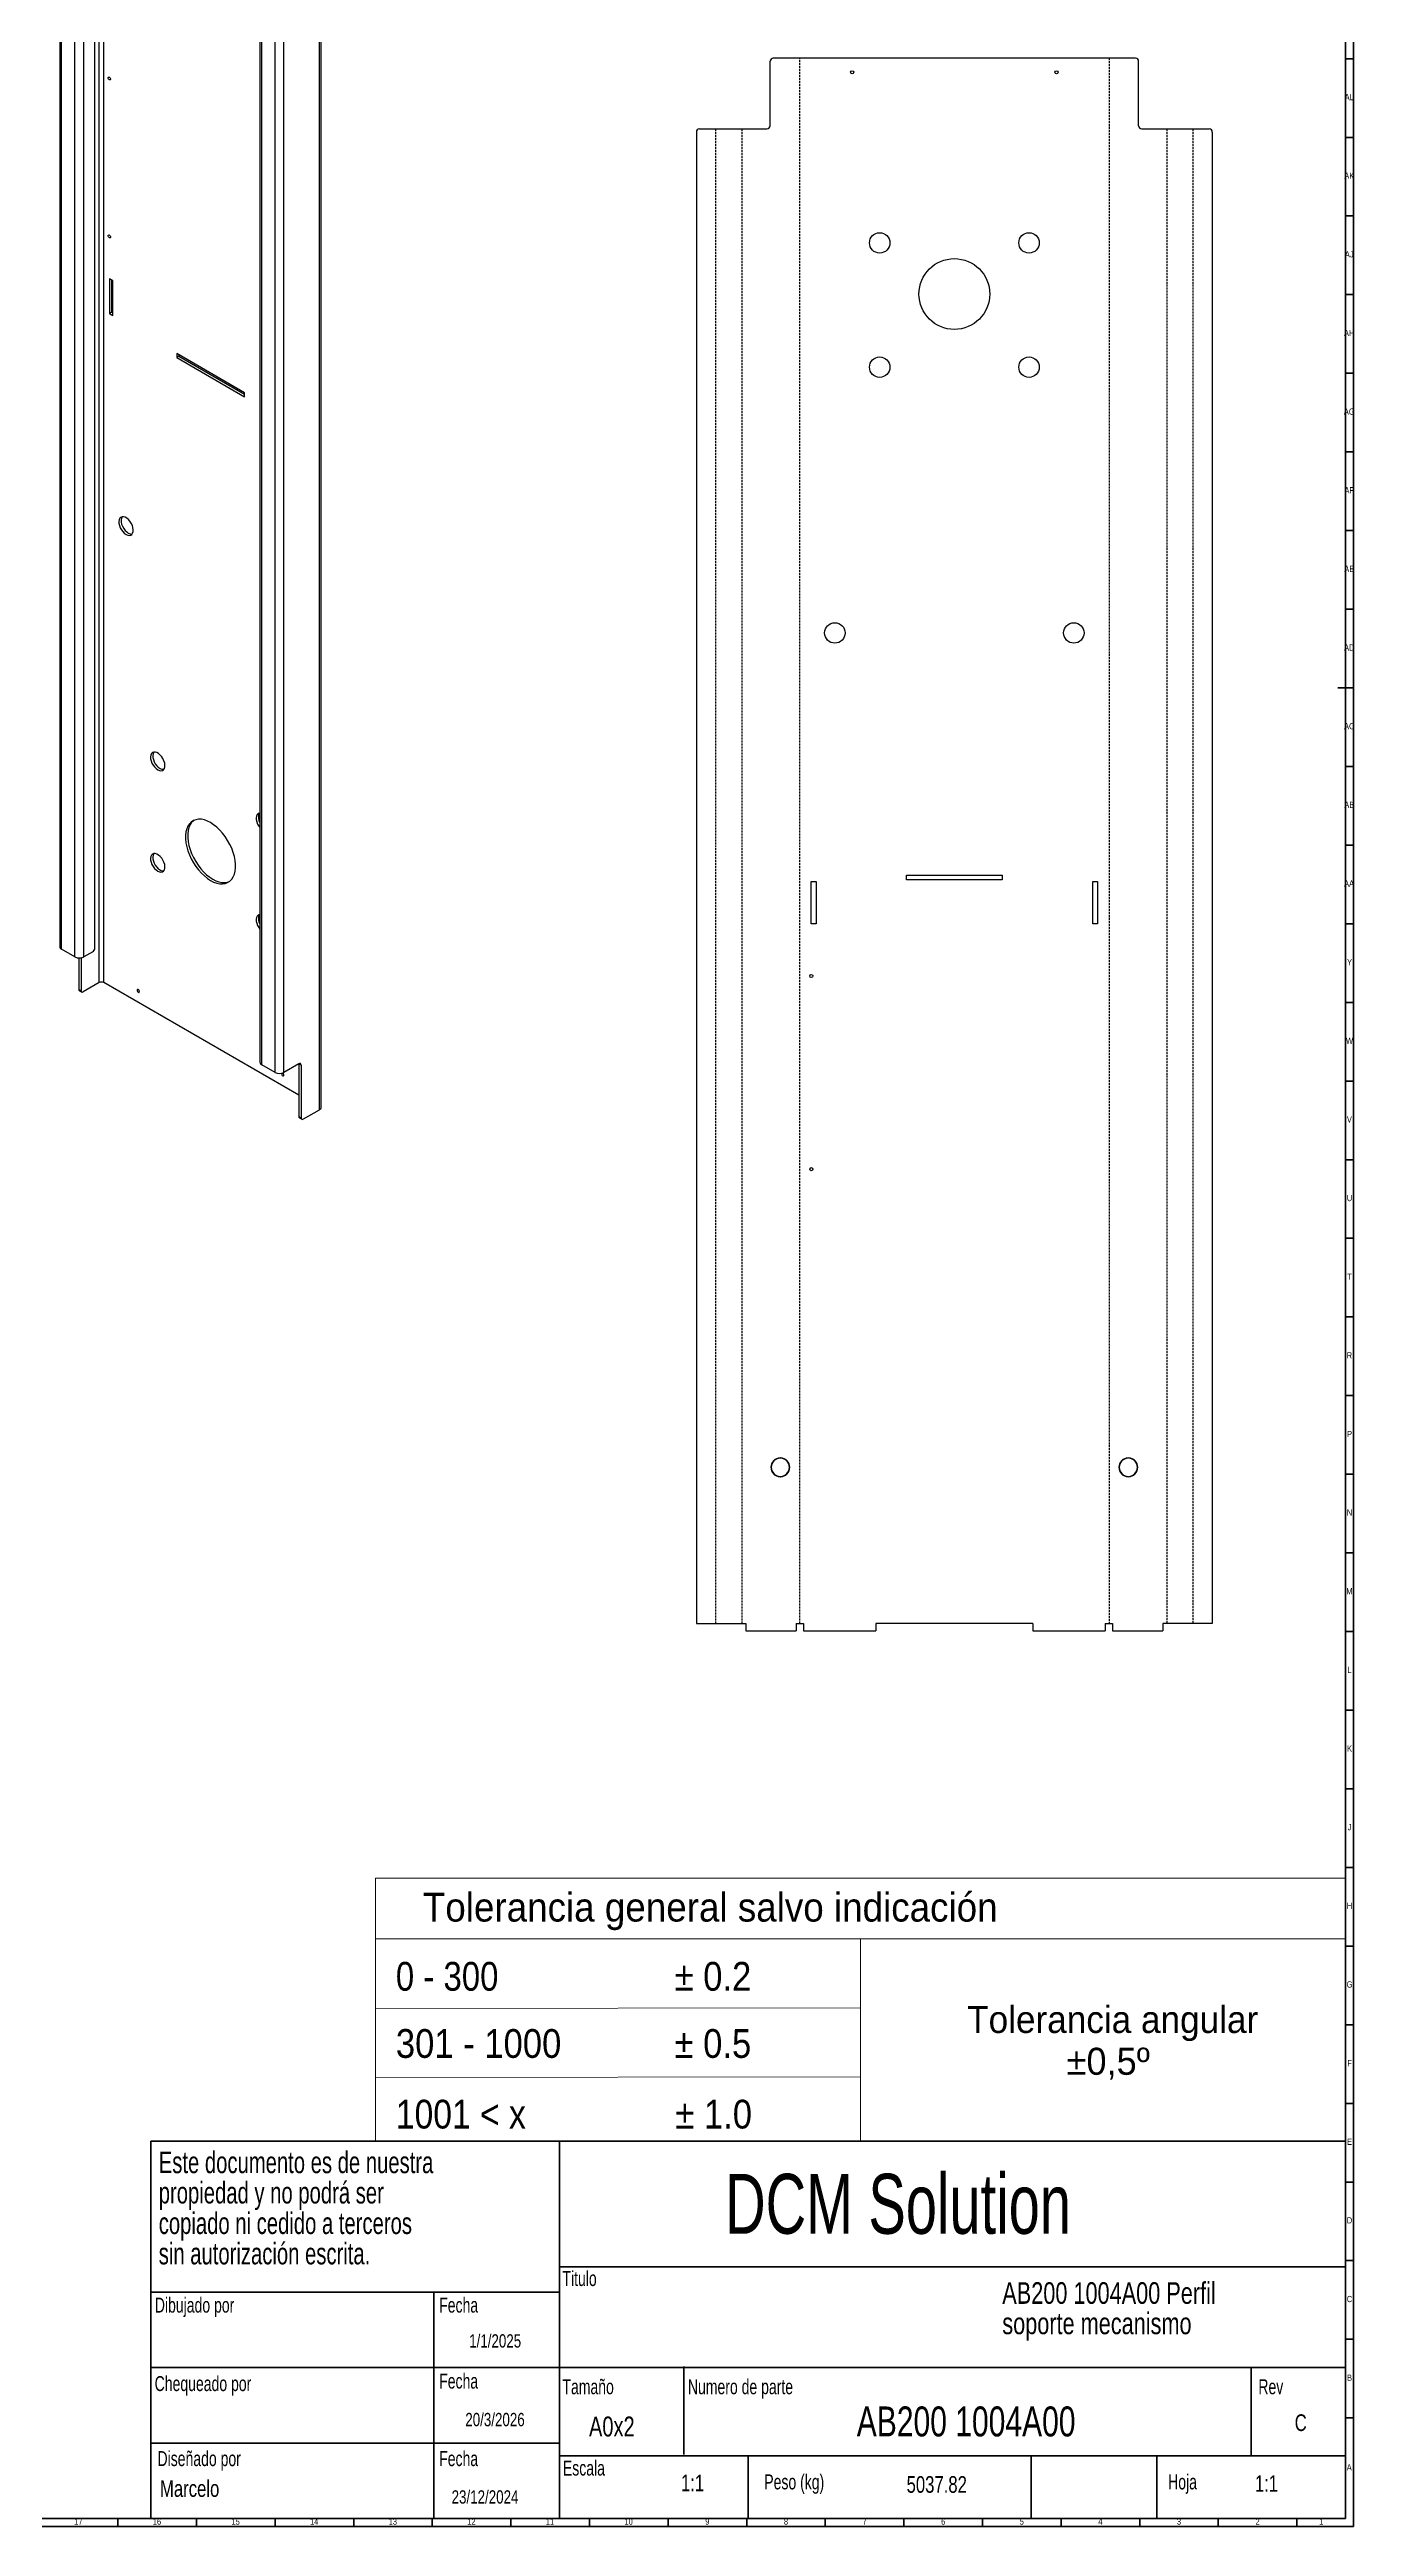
# Model space of a CAD drawing. Header units: millimetres. Extents: x 4 to 1687, y 5 to 2375.
# Drawn here: x 848 to 1677, y 5 to 1580 of the extents above; entities that cross this region are included whole.
import ezdxf

# ---------------------------------------------------------------- set-up
doc = ezdxf.new("R2010")
doc.units = ezdxf.units.MM
doc.linetypes.add('HIDDEN', pattern=[1.905, 1.27, -0.635])
doc.layers.add('SLD-0', color=179, linetype='Continuous')
doc.styles.add('SLDTEXTSTYLE0', font='TXT', dxfattribs={"width": 0.957143})
doc.styles.add('SLDTEXTSTYLE1', font='TXT', dxfattribs={"width": 0.972222})
doc.styles.add('SLDTEXTSTYLE2', font='TXT')
doc.styles.add('SLDTEXTSTYLE3', font='TXT', dxfattribs={"width": 0.857143})
doc.styles.add('SLDTEXTSTYLE4', font='TXT', dxfattribs={"width": 0.9})
doc.styles.add('SLDTEXTSTYLE5', font='TXT', dxfattribs={"width": 0.875})
doc.styles.add('SLDTEXTSTYLE6', font='TXT', dxfattribs={"width": 0.75})
doc.styles.add('SLDTEXTSTYLE7', font='TXT', dxfattribs={"width": 0.7})

# ---------------------------------------------------------------- blocks, each defined once
blk = doc.blocks.new('SW_NOTE_0')
at = {"color": 0, "linetype": 'Continuous', "lineweight": 18, "insert": (0, 1965), "char_height": 1524, "attachment_point": 1, "style": 'SLDTEXTSTYLE0'}
blk.add_mtext('Tolerancia general salvo indicación', dxfattribs=at)
blk = doc.blocks.new('SW_NOTE_0_1')
at = {"color": 0, "linetype": 'Continuous', "lineweight": 18, "attachment_point": 2}
for s, insert, char_height, style in [('Tolerancia angular', (12198, 1847), 1432.98, 'SLDTEXTSTYLE1'), ('±0,5º', (11963, -368), 1433, 'SLDTEXTSTYLE2')]:
    blk.add_mtext(s, dxfattribs=dict(at, insert=insert, char_height=char_height, style=style))
blk = doc.blocks.new('SW_NOTE_0_2')
at = {"color": 0, "linetype": 'Continuous', "lineweight": 18, "insert": (0, 1965), "char_height": 1524, "attachment_point": 1, "style": 'SLDTEXTSTYLE3'}
blk.add_mtext('0 - 300', dxfattribs=at)
blk = doc.blocks.new('SW_NOTE_0_3')
at = {"color": 0, "linetype": 'Continuous', "lineweight": 18, "insert": (0, 1965), "char_height": 1524, "attachment_point": 1, "style": 'SLDTEXTSTYLE4'}
blk.add_mtext('301 - 1000', dxfattribs=at)
blk = doc.blocks.new('SW_NOTE_0_4')
at = {"color": 0, "linetype": 'Continuous', "lineweight": 18, "insert": (0, 1965), "char_height": 1524, "attachment_point": 1, "style": 'SLDTEXTSTYLE5'}
blk.add_mtext('1001 < x', dxfattribs=at)
blk = doc.blocks.new('SW_NOTE_0_5')
at = {"color": 0, "linetype": 'Continuous', "lineweight": 18, "insert": (0, 1965), "char_height": 1524, "attachment_point": 1, "style": 'SLDTEXTSTYLE4'}
blk.add_mtext('± 0.2', dxfattribs=at)
blk = doc.blocks.new('SW_NOTE_0_6')
at = {"color": 0, "linetype": 'Continuous', "lineweight": 18, "insert": (0, 1965), "char_height": 1524, "attachment_point": 1, "style": 'SLDTEXTSTYLE4'}
blk.add_mtext('± 0.5', dxfattribs=at)
blk = doc.blocks.new('SW_NOTE_0_7')
at = {"color": 0, "linetype": 'Continuous', "lineweight": 18, "insert": (0, 1965), "char_height": 1524, "attachment_point": 1, "style": 'SLDTEXTSTYLE4'}
blk.add_mtext('± 1.0', dxfattribs=at)
blk = doc.blocks.new('rotulo planos')
at = {"color": 7, "linetype": 'Continuous', "lineweight": 18}
for p, q in [((51436, 13941), (0, 13941)), ((0, 13941), (0, 0)), ((51436, 0), (51436, 13941)), ((0, 10714), (51436, 10714)), ((25718, 10714), (25718, 0)), ((0, 7022), (25718, 7056)), ((25718, 3405), (0, 3371)), ((0, 0), (51436, 0))]:
    blk.add_line(p, q, dxfattribs=at)
at = {"color": 6, "linetype": 'Continuous', "lineweight": 18}
for name, p in [('SW_NOTE_0', (2516, 11191)), ('SW_NOTE_0_2', (1086, 7529)), ('SW_NOTE_0_5', (15862, 7529)), ('SW_NOTE_0_1', (26887, 5315)), ('SW_NOTE_0_3', (1086, 3970)), ('SW_NOTE_0_6', (15859, 3970)), ('SW_NOTE_0_4', (1086, 227)), ('SW_NOTE_0_7', (15900, 227))]:
    blk.add_blockref(name, p, dxfattribs=at)
blk = doc.blocks.new('SW_NOTE_0_8')
at = {"color": 0, "linetype": 'Continuous', "lineweight": 0, "char_height": 13.758, "attachment_point": 1, "style": 'SLDTEXTSTYLE6'}
for s, insert in [('AB200 1004A00 Perfil', (0, 17.7)), ('soporte mecanismo', (0, -1.6))]:
    blk.add_mtext(s, dxfattribs=dict(at, insert=insert))
blk = doc.blocks.new('SW_NOTE_0_9')
at = {"layer": 'SLD-0', "color": 0, "char_height": 13.758, "attachment_point": 1, "style": 'SLDTEXTSTYLE7'}
for s, insert in [('Este documento es de nuestra', (0, 17.7)), ('propiedad y no podrá ser', (0, -1.6)), ('copiado ni cedido a terceros', (0, -21)), ('sin autorización escrita.', (0, -40.3))]:
    blk.add_mtext(s, dxfattribs=dict(at, insert=insert))
blk = doc.blocks.new('Vista de dibujo1')
at = {"color": 7, "linetype": 'Continuous', "lineweight": 25}
for p, q in [((-6.3, 859), (-6.3, 900)), ((226.1, 902), (-4.3, 902)), ((228.1, 859), (228.1, 900)), ((-53.2, 855), (-53.2, -93.3)), ((-51.2, 857), (-8.3, 857)), ((230.1, 857), (273, 857)), ((275, 855), (275, -93.3)), ((19.9, 378.5), (22.9, 378.5)), ((19.9, 351.5), (19.9, 378.5)), ((22.9, 378.5), (22.9, 351.5)), ((80.4, 382.5), (141.4, 382.5)), ((80.4, 379.5), (80.4, 382.5)), ((141.4, 379.5), (80.4, 379.5)), ((141.4, 382.5), (141.4, 379.5)), ((198.9, 351.5), (198.9, 378.5)), ((198.9, 378.5), (201.9, 378.5)), ((201.9, 378.5), (201.9, 351.5)), ((22.9, 351.5), (19.9, 351.5)), ((201.9, 351.5), (198.9, 351.5)), ((0, 11.8), (0, 12)), ((0, 0), (0, 0.2)), ((0.4, 12), (0.4, 11.8)), ((0.4, 0.2), (0.4, 0)), ((221.4, 12), (221.4, 11.8)), ((221.4, 0.2), (221.4, 0)), ((221.8, 11.8), (221.8, 12)), ((221.8, 0), (221.8, 0.2)), ((-53.2, -93.3), (-21.8, -93.3)), ((-21.8, -93.3), (-21.8, -98)), ((10.2, -93.3), (14.9, -93.3)), ((10.2, -93.3), (10.2, -98)), ((14.9, -93.3), (14.9, -98)), ((160.9, -93.3), (60.9, -93.3)), ((60.9, -93.3), (60.9, -98)), ((160.9, -93.3), (160.9, -98)), ((206.9, -93.3), (211.6, -93.3)), ((206.9, -93.3), (206.9, -98)), ((211.6, -93.3), (211.6, -98)), ((275, -93.3), (243.6, -93.3)), ((243.6, -93.3), (243.6, -98)), ((-21.8, -98), (10.2, -98)), ((14.9, -98), (60.9, -98)), ((160.9, -98), (206.9, -98)), ((211.6, -98), (243.6, -98))]:
    blk.add_line(p, q, dxfattribs=at)
for centre, radius in [((45.9, 893), 1), ((175.9, 893), 1), ((63.4, 784.5), 6.5), ((158.4, 784.5), 6.5), ((110.9, 752), 22.5), ((63.4, 705.5), 6.5), ((158.4, 705.5), 6.5), ((34.9, 536.5), 6.5), ((186.9, 536.5), 6.5), ((19.9, 318.4), 1), ((19.9, 195.6), 1)]:
    blk.add_circle(centre, radius, dxfattribs=at)
for centre, radius, start, end in [((-4.3, 900), 2, 90, 180), ((226.1, 900), 2, 0, 90), ((-51.2, 855), 2, 90, 180), ((-8.3, 859), 2, 270, 0), ((230.1, 859), 2, 180, 270), ((273, 855), 2, 0, 90), ((0.2, 6), 6, 91.9102, 268.0898), ((0.2, 6), 5.8, 91.9761, 268.0239), ((0.2, 6), 6, 271.9102, 88.0898), ((0.2, 6), 5.8, 271.9761, 88.0239), ((221.6, 6), 6, 91.9102, 268.0898), ((221.6, 6), 5.8, 91.9761, 268.0239), ((221.6, 6), 6, 271.9102, 88.0898), ((221.6, 6), 5.8, 271.9761, 88.0239)]:
    blk.add_arc(centre, radius, start, end, dxfattribs=at)
blk = doc.blocks.new('Vista de dibujo4')
at = {"color": 7, "linetype": 'Continuous', "lineweight": 25}
for p, q in [((-126.1, 79), (-103.5, 92.1)), ((-126.1, 75.1), (-126.1, 79)), ((-126.1, 79), (-124.7, 78.2)), ((-124.7, 78.2), (-102.1, 91.2)), ((-103.5, 92.1), (-102.1, 91.2)), ((-102.1, 87.4), (-102.1, 91.2)), ((-102.1, -725.3), (-102.1, 87.4)), ((-97.8, 92.1), (-99.2, 91.2)), ((-99.2, 87.4), (-99.2, 91.2)), ((-99.2, 91.2), (-66.7, 72.5)), ((-99.2, -725.3), (-99.2, 87.4)), ((-97.8, 92.1), (-65.3, 73.3)), ((-127.3, 73.5), (-127.3, -702.4)), ((-124.7, 74.3), (-126.1, 75.1)), ((-124.7, 72.7), (-126.1, 71.8)), ((-126.1, 71.8), (-117.6, 66.9)), ((-126.1, -704.1), (-126.1, 71.8)), ((-124.7, 74.3), (-124.7, 78.2)), ((-124.7, 72.7), (-124.7, 74.3)), ((-116.2, 67.8), (-124.7, 72.7)), ((-117.6, 66.9), (-116.2, 67.8)), ((-117.6, -709), (-117.6, 66.9)), ((-106.3, 71.8), (-113.4, 67.8)), ((-113.4, 67.8), (-112, 66.9)), ((-112, 66.9), (-104.9, 71)), ((-112, -709), (-112, 66.9)), ((-104.9, 71), (-106.3, 71.8)), ((-104.9, -703.3), (-104.9, 71)), ((-65.3, 73.3), (-66.7, 72.5)), ((-66.7, 68.6), (-66.7, 72.5)), ((-65.3, 69.4), (-66.7, 68.6)), ((-66.7, 68.6), (4, 27.8)), ((-65.3, 69.4), (-65.3, 73.3)), ((4, 29.4), (-65.3, 69.4)), ((4, 31.6), (5.4, 32.5)), ((4, 27.8), (4, 31.6)), ((4, 31.6), (36.5, 12.9)), ((5.4, 32.5), (37.9, 13.7)), ((0, 0), (0, -775.9)), ((8.2, 5.7), (1.2, 1.6)), ((1.2, 1.6), (2.6, 0.8)), ((2.6, 0.8), (9.7, 4.9)), ((2.6, -0.8), (2.6, 0.8)), ((9.7, 4.9), (8.2, 5.7)), ((9.7, -4.9), (9.7, 4.9)), ((36.5, 11.2), (13.9, -1.8)), ((37.9, 10.4), (15.3, -2.7)), ((37.9, 13.7), (36.5, 12.9)), ((36.5, 11.2), (36.5, 12.9)), ((37.9, 10.4), (36.5, 11.2)), ((37.9, 10.4), (37.9, 13.7)), ((37.9, 6.5), (37.9, 10.4)), ((37.9, -806.1), (37.9, 6.5)), ((39.1, -804.5), (39.1, 8.2)), ((2.6, -0.8), (1.2, -1.6)), ((1.2, -1.6), (9.7, -6.5)), ((1.2, -777.6), (1.2, -1.6)), ((11.1, -5.7), (2.6, -0.8)), ((9.7, -6.5), (11.1, -5.7)), ((9.7, -782.4), (9.7, -6.5)), ((15.3, -2.7), (13.9, -1.8)), ((13.9, -5.7), (13.9, -1.8)), ((15.3, -6.5), (13.9, -5.7)), ((15.3, -6.5), (15.3, -2.7)), ((15.3, -782.4), (15.3, -6.5)), ((30.7, -73.9), (30.6, -73.9)), ((30.7, -73.8), (30.7, -73.9)), ((31, -73.8), (31, -73.6)), ((33.8, -73.6), (33, -73.1)), ((33.1, -73.2), (33.1, -73.1)), ((27.2, -83.2), (28, -83.6)), ((30.7, -83.6), (30.6, -83.5)), ((30.7, -83.4), (30.7, -83.6)), ((31, -83.4), (31, -83.2)), ((-93.6, -279.1), (-95.7, -277.8)), ((-95.7, -277.8), (-95.7, -299.9)), ((-94.3, -278.7), (-94.3, -299.1)), ((-93.6, -301.1), (-93.6, -279.1)), ((-94.3, -299.1), (-95.7, -299.9)), ((-94.3, -299.1), (-93.6, -299.5)), ((-95.7, -299.9), (-93.6, -301.1)), ((-9.8, -350.3), (-52.9, -325.4)), ((-52.9, -325.4), (-52.9, -327.9)), ((-51.5, -327), (-52.9, -327.9)), ((-52.9, -327.9), (-9.8, -352.8)), ((-51.5, -326.2), (-51.5, -327)), ((-51.5, -327), (-9.8, -351.1)), ((-9.8, -352.8), (-9.8, -350.3)), ((-117.6, -709), (-126.1, -704.1)), ((-106.3, -705.7), (-112, -709)), ((-115.1, -709.6), (-115.1, -729.6)), ((-113.7, -709.6), (-113.7, -730.4)), ((-115.1, -729.6), (-113.7, -730.4)), ((-114.7, -730.5), (-113.3, -731.3)), ((-102.1, -725.3), (-112.3, -731.2)), ((24.9, -796.9), (-99.2, -725.3)), ((9.7, -782.4), (1.2, -777.6)), ((24.9, -776.9), (15.3, -782.4)), ((26.3, -777.8), (24.9, -776.9)), ((24.9, -776.9), (24.9, -810.4)), ((26.3, -777.8), (26.3, -811.2)), ((24.9, -810.4), (26.3, -811.2)), ((25.3, -811.3), (26.7, -812.1)), ((27.7, -812), (37.9, -806.1))]:
    blk.add_line(p, q, dxfattribs=at)
at = {"color": 7, "linetype": 'Continuous', "lineweight": 25, "flags": 128}
for points in [[(30.7, -83.6), (29.7, -84), (28.7, -84.1), (27.8, -83.8), (27.2, -83.1), (26.8, -82.2), (26.6, -81), (26.8, -79.7), (27.2, -78.3), (27.8, -76.9), (28.7, -75.7), (29.7, -74.6), (30.7, -73.8)], [(30.7, -73.9), (29.7, -74.7), (28.7, -75.8), (27.9, -77), (27.3, -78.3), (26.9, -79.7), (26.8, -81), (26.9, -82.1), (27.3, -83), (27.9, -83.6), (28.7, -83.9), (29.7, -83.8), (30.7, -83.4)], [(31, -73.6), (32.1, -73.2), (33.1, -73.1), (33.9, -73.4), (34.6, -74.1), (35, -75), (35.1, -76.1), (35, -77.5), (34.6, -78.9), (33.9, -80.2), (33.1, -81.5), (32.1, -82.6), (31, -83.4)], [(31, -83.2), (32, -82.5), (33, -81.4), (33.8, -80.2), (34.4, -78.8), (34.8, -77.5), (35, -76.2), (34.8, -75.1), (34.4, -74.2), (33.8, -73.6), (33, -73.3), (32, -73.4), (31, -73.8)], [(27.2, -83.2), (27.3, -83.2), (27.3, -83.2)], [(-95.7, -149.7), (-95.4, -149.9), (-95.2, -150.2), (-95, -150.6), (-95, -150.9), (-95, -151.2), (-95.2, -151.4), (-95.4, -151.4), (-95.7, -151.3), (-96, -151.1), (-96.2, -150.8), (-96.4, -150.5), (-96.4, -150.1), (-96.4, -149.8), (-96.2, -149.7), (-96, -149.6), (-95.7, -149.7)], [(-95.7, -250), (-95.4, -250.2), (-95.2, -250.5), (-95, -250.9), (-95, -251.2), (-95, -251.5), (-95.2, -251.7), (-95.4, -251.7), (-95.7, -251.7), (-96, -251.4), (-96.2, -251.1), (-96.4, -250.8), (-96.4, -250.4), (-96.4, -250.1), (-96.2, -250), (-96, -249.9), (-95.7, -250)], [(-85.1, -440.3), (-84, -440.8), (-83, -441), (-82.1, -440.8), (-81.4, -440.3), (-80.9, -439.6), (-80.6, -438.6), (-80.5, -437.4), (-80.7, -436), (-81.1, -434.7), (-81.8, -433.3), (-82.6, -432), (-83.5, -430.9), (-84.6, -430.1), (-85.6, -429.4), (-86.7, -429.1), (-87.6, -429.1), (-88.4, -429.5), (-89.1, -430.1), (-89.5, -431), (-89.7, -432.1), (-89.6, -433.3), (-89.3, -434.7), (-88.8, -436.1), (-88, -437.4), (-87.2, -438.6), (-86.2, -439.6), (-85.1, -440.3)], [(-87.6, -429.1), (-87.7, -429.3), (-88.1, -430.1), (-88.3, -431.3), (-88.2, -432.5), (-87.9, -433.9), (-87.4, -435.2), (-86.6, -436.6), (-85.7, -437.8), (-84.7, -438.8), (-83.7, -439.5)], [(-64.9, -590), (-63.9, -590.4), (-62.9, -590.6), (-62, -590.4), (-61.3, -590), (-60.7, -589.2), (-60.4, -588.2), (-60.4, -587), (-60.5, -585.7), (-61, -584.3), (-61.6, -582.9), (-62.4, -581.7), (-63.4, -580.6), (-64.4, -579.7), (-65.5, -579.1), (-66.5, -578.8), (-67.5, -578.8), (-68.3, -579.1), (-68.9, -579.7), (-69.3, -580.6), (-69.5, -581.7), (-69.5, -583), (-69.2, -584.3), (-68.6, -585.7), (-67.9, -587), (-67, -588.2), (-66, -589.2), (-64.9, -590)], [(-67.4, -578.8), (-67.5, -578.9), (-67.9, -579.8), (-68.1, -580.9), (-68.1, -582.1), (-67.7, -583.5), (-67.2, -584.9), (-66.5, -586.2), (-65.6, -587.4), (-64.6, -588.4), (-63.5, -589.1)], [(-31.4, -660.4), (-29.4, -661.4), (-27.4, -662.1), (-25.5, -662.5), (-23.7, -662.5), (-22, -662.3), (-20.5, -661.7), (-19.1, -660.8), (-17.9, -659.6), (-17, -658.1), (-16.2, -656.4), (-15.7, -654.5), (-15.5, -652.3), (-15.5, -650), (-15.7, -647.6), (-16.2, -645.1), (-17, -642.5), (-17.9, -639.9), (-19.1, -637.4), (-20.5, -634.9), (-22, -632.5), (-23.7, -630.3), (-25.5, -628.3), (-27.4, -626.5), (-29.4, -624.9), (-31.4, -623.6), (-33.3, -622.6), (-35.3, -621.9), (-37.2, -621.5), (-39, -621.5), (-40.7, -621.8), (-42.2, -622.3), (-43.6, -623.2), (-44.8, -624.4), (-45.8, -625.9), (-46.5, -627.6), (-47, -629.5), (-47.2, -631.7), (-47.2, -634), (-47, -636.4), (-46.5, -639), (-45.8, -641.5), (-44.8, -644.1), (-43.6, -646.6), (-42.2, -649.1), (-40.7, -651.5), (-39, -653.7), (-37.2, -655.7), (-35.3, -657.5), (-33.3, -659.1), (-31.4, -660.4)], [(-41.9, -622.2), (-42.2, -622.4), (-43.4, -623.6), (-44.3, -625.1), (-45.1, -626.8), (-45.6, -628.7), (-45.8, -630.9), (-45.8, -633.2), (-45.6, -635.6), (-45.1, -638.1), (-44.3, -640.7), (-43.4, -643.3), (-42.2, -645.8), (-40.8, -648.3), (-39.3, -650.7), (-37.6, -652.9), (-35.8, -654.9), (-33.9, -656.7), (-31.9, -658.3), (-29.9, -659.6)], [(0, -617.5), (-0.3, -617.5), (-1.1, -617.9), (-1.7, -618.5), (-2.2, -619.4), (-2.4, -620.5), (-2.3, -621.7), (-2, -623.1), (-1.5, -624.5), (-0.7, -625.8), (0, -626.8)], [(-0.2, -617.5), (-0.3, -617.7), (-0.8, -618.6), (-0.9, -619.7), (-0.9, -620.9), (-0.6, -622.3), (0, -623.7), (0, -623.7)], [(-64.9, -654.5), (-63.9, -654.9), (-62.9, -655.1), (-62, -654.9), (-61.3, -654.5), (-60.7, -653.7), (-60.4, -652.7), (-60.4, -651.5), (-60.5, -650.2), (-61, -648.8), (-61.6, -647.4), (-62.4, -646.2), (-63.4, -645.1), (-64.4, -644.2), (-65.5, -643.6), (-66.5, -643.3), (-67.5, -643.3), (-68.3, -643.6), (-68.9, -644.2), (-69.3, -645.1), (-69.5, -646.2), (-69.5, -647.5), (-69.2, -648.8), (-68.6, -650.2), (-67.9, -651.5), (-67, -652.7), (-66, -653.7), (-64.9, -654.5)], [(-67.4, -643.3), (-67.5, -643.4), (-67.9, -644.3), (-68.1, -645.4), (-68.1, -646.7), (-67.7, -648), (-67.2, -649.4), (-66.5, -650.7), (-65.6, -651.9), (-64.6, -652.9), (-63.5, -653.7)], [(-29.9, -659.6), (-27.9, -660.6), (-26, -661.3), (-24.1, -661.7), (-22.3, -661.7), (-20.6, -661.5), (-19.4, -661.1)], [(0, -682), (-0.3, -682), (-1.1, -682.4), (-1.7, -683), (-2.2, -683.9), (-2.4, -685), (-2.3, -686.2), (-2, -687.6), (-1.5, -689), (-0.7, -690.3), (0, -691.3)], [(-0.2, -682), (-0.3, -682.2), (-0.8, -683.1), (-0.9, -684.2), (-0.9, -685.4), (-0.6, -686.8), (0, -688.2), (0, -688.2)], [(-77.3, -731.4), (-77, -731.5), (-76.8, -731.5), (-76.7, -731.3), (-76.6, -731), (-76.7, -730.7), (-76.8, -730.3), (-77, -730), (-77.3, -729.8), (-77.6, -729.7), (-77.8, -729.7), (-78, -729.9), (-78, -730.2), (-78, -730.5), (-77.8, -730.9), (-77.6, -731.2), (-77.3, -731.4)], [(14.6, -784.5), (14.9, -784.6), (15.1, -784.5), (15.3, -784.4), (15.3, -784.1), (15.3, -783.7), (15.1, -783.4), (14.9, -783.1), (14.6, -782.9), (14.5, -782.8)]]:
    blk.add_lwpolyline(points, dxfattribs=at)
at = {"color": 7, "linetype": 'Continuous', "lineweight": 25}
for centre, radius, start, end in [((-100.7, 82.1), 6.75, 77.9077, 102.0923), ((-100.7, 84.6), 3.07, 62.6097, 117.3903), ((-125.5, 73.5), 1.75, 110.7834, 249.2166), ((-124.4, 73.5), 0.873, 110.7834, 249.2166), ((-114.8, 72.4), 6.15, 242.6097, 297.3903), ((-114.8, 70.5), 3.07, 242.6097, 297.3903), ((1.8, 0), 1.75, 110.7834, 249.2166), ((2.9, 0), 0.873, 110.7834, 249.2166), ((37.3, 8.2), 1.75, 290.7834, 69.2166), ((12.5, -1.1), 6.15, 242.6097, 297.3903), ((12.5, -3), 3.07, 242.6097, 297.3903), ((-81.6, -436.4), 3.72, 236.4889, 276.3604), ((-61.5, -586), 3.72, 236.4889, 276.3604), ((-61.5, -650.6), 3.72, 236.4889, 276.3604), ((-125.3, -702.2), 2.01, 185.6948, 245.6253), ((-108, -703.1), 3.07, 302.6055, 357.3945), ((-114.8, -703.5), 6.15, 242.6097, 297.3903), ((-114.2, -729.7), 0.986, 173.7012, 234.9867), ((-112.9, -730.5), 0.873, 170.786, 309.2033), ((-100.7, -728), 3.07, 62.6097, 117.3903), ((2, -775.7), 2.01, 185.6948, 245.6253), ((12.5, -777), 6.15, 242.6097, 297.3903), ((15.2, -783.4), 1.29, 162.415, 242.8595), ((25.4, -777.6), 0.873, 350.786, 129.2033), ((25.8, -810.5), 0.986, 173.7012, 234.9867), ((27.1, -811.4), 0.873, 170.786, 309.2033), ((37.1, -804.3), 2.01, 294.3747, 354.3052)]:
    blk.add_arc(centre, radius, start, end, dxfattribs=at)

msp = doc.modelspace()

# ---------------------------------------------------------------- linework, layer by layer
at = {"color": 7, "linetype": 'Continuous', "lineweight": 70}
for p, q in [((1672, 2338), (1672, 10)), ((1677, 2343), (1677, 5)), ((1677, 5), (5, 5)), ((1672, 10), (10, 10))]:
    msp.add_line(p, q, dxfattribs=at)
at = {"color": 7, "linetype": 'HIDDEN'}
for p, q in [((1324.8, 579.2), (1324.8, 1574.4)), ((1521.5, 1574.4), (1521.5, 579.2)), ((1271.3, 579.2), (1271.3, 1529.4)), ((1288.1, 579.2), (1288.1, 1529.4)), ((1558.2, 1529.4), (1558.2, 579.2)), ((1574.9, 1529.4), (1574.9, 579.2))]:
    msp.add_line(p, q, dxfattribs=at)
at = {"color": 7, "linetype": 'Continuous', "lineweight": 35}
for p, q in [((1672, 1574), (1677, 1574)), ((1672, 1524), (1677, 1524)), ((1672, 1474), (1677, 1474)), ((1672, 1424), (1677, 1424)), ((1672, 1374), (1677, 1374)), ((1672, 1324), (1677, 1324)), ((1672, 1274), (1677, 1274)), ((1672, 1224), (1677, 1224)), ((1677, 1174), (1667, 1174)), ((1672, 1174), (1677, 1174)), ((1672, 1124), (1677, 1124)), ((1672, 1074), (1677, 1074)), ((1672, 1024), (1677, 1024)), ((1672, 974), (1677, 974)), ((1672, 924), (1677, 924)), ((1672, 874), (1677, 874)), ((1672, 824), (1677, 824)), ((1672, 774), (1677, 774)), ((1672, 724), (1677, 724)), ((1672, 674), (1677, 674)), ((1672, 624), (1677, 624)), ((1672, 574), (1677, 574)), ((1672, 524), (1677, 524)), ((1672, 474), (1677, 474)), ((1672, 424), (1677, 424)), ((1672, 374), (1677, 374)), ((1672, 324), (1677, 324)), ((1672, 274), (1677, 274)), ((1672, 224), (1677, 224)), ((1672, 174), (1677, 174)), ((1672, 124), (1677, 124)), ((1672, 74), (1677, 74)), ((891, 10), (891, 5)), ((941, 10), (941, 5)), ((991, 10), (991, 5)), ((1041, 10), (1041, 5)), ((1091, 10), (1091, 5)), ((1141, 10), (1141, 5)), ((1191, 10), (1191, 5)), ((1241, 10), (1241, 5)), ((1291, 10), (1291, 5)), ((1341, 10), (1341, 5)), ((1391, 10), (1391, 5)), ((1441, 10), (1441, 5)), ((1491, 10), (1491, 5)), ((1541, 10), (1541, 5)), ((1591, 10), (1591, 5)), ((1641, 10), (1641, 5))]:
    msp.add_line(p, q, dxfattribs=at)
at = {"layer": 'SLD-0', "color": 7, "lineweight": 35}
for p, q in [((912, 10), (912, 250)), ((912, 250), (1672, 250)), ((1172, 10), (1172, 250)), ((1672, 250), (1672, 10)), ((1172, 170), (1672, 170)), ((912, 154), (1172, 154)), ((1092, 10), (1092, 154)), ((912, 106), (1672, 106)), ((1251.1, 50.8), (1251.1, 106.8)), ((1612, 50), (1612, 106)), ((912, 58), (1172, 58)), ((1172, 50), (1672, 50)), ((1292, 10), (1292, 50)), ((1472, 10), (1472, 50)), ((1552, 10), (1552, 50)), ((912, 10), (1672, 10))]:
    msp.add_line(p, q, dxfattribs=at)

# ---------------------------------------------------------------- block references
at = {"color": 7, "linetype": 'Continuous', "lineweight": 25}
for name, p in [('Vista de dibujo4', (981.3, 1711.9)), ('Vista de dibujo1', (1312.2, 672.4))]:
    msp.add_blockref(name, p, dxfattribs=at)
at = {"color": 6, "linetype": 'Continuous', "xscale": 0.012, "yscale": 0.012, "zscale": 0.012}
msp.add_blockref('rotulo planos', (1054.8, 250), dxfattribs=at)
at = {"color": 6, "linetype": 'Continuous', "lineweight": 0}
msp.add_blockref('SW_NOTE_0_8', (1453.6, 142.6), dxfattribs=at)
at = {"layer": 'SLD-0'}
msp.add_blockref('SW_NOTE_0_9', (917, 225.7), dxfattribs=at)

# ---------------------------------------------------------------- texts
at = {"color": 6, "linetype": 'Continuous', "lineweight": 0, "style": 'SLDTEXTSTYLE6'}
for s, insert, char_height, attachment_point in [('AL', (1674.3, 1551.6), 3.97, 2), ('AK', (1674.3, 1501.6), 3.97, 2), ('AJ', (1674.3, 1451.6), 3.97, 2), ('AH', (1674.3, 1401.6), 3.97, 2), ('AG', (1674.3, 1351.6), 3.97, 2), ('AF', (1674.3, 1301.6), 3.97, 2), ('AE', (1674.3, 1251.6), 3.97, 2), ('AD', (1674.3, 1201.6), 3.97, 2), ('AC', (1674.3, 1151.6), 3.97, 2), ('AB', (1674.3, 1101.6), 3.97, 2), ('AA', (1674.2, 1051.6), 3.97, 2), ('Y', (1674.5, 1001.6), 3.97, 2), ('W', (1674.5, 951.6), 3.97, 2), ('V', (1674.4, 901.6), 3.97, 2), ('U', (1674.5, 851.6), 3.97, 2), ('T', (1674.5, 801.6), 3.97, 2), ('R', (1674.4, 751.6), 3.97, 2), ('P', (1674.5, 701.6), 3.97, 2), ('N', (1674.5, 651.6), 3.97, 2), ('M', (1674.4, 601.6), 3.97, 2), ('L', (1674.5, 551.6), 3.97, 2), ('K', (1674.5, 501.6), 3.97, 2), ('J', (1674.5, 451.6), 3.97, 2), ('H', (1674.5, 401.6), 3.97, 2), ('G', (1674.5, 351.6), 3.97, 2), ('F', (1674.5, 301.6), 3.97, 2), ('E', (1674.5, 251.6), 3.97, 2), ('D', (1674.5, 201.6), 3.97, 2), ('C', (1674.5, 151.6), 3.97, 2), ('1/1/2025', (1131, 127.2), 8.47, 2), ('B', (1674.5, 101.6), 3.97, 2), ('AB200 1004A00', (1430.6, 81.3), 19.05, 2), ('20/3/2026', (1130.9, 77.2), 8.47, 2), ('A0x2', (1190.7, 74.9), 12.7, 1), ('C', (1639.6, 76.3), 10.6, 1), ('Marcelo', (917.8, 34.4), 10.58, 1), ('1:1', (1249.2, 38), 10.58, 1), ('5037.82', (1411.9, 37), 10.58, 2), ('1:1', (1614.3, 37.6), 10.58, 1), ('A', (1674.3, 44.6), 3.97, 2), ('23/12/2024', (1103.3, 28), 8.47, 1), ('17', (865.9, 10.1), 3.97, 2), ('16', (915.9, 10.1), 3.97, 2), ('15', (965.9, 10.1), 3.97, 2), ('14', (1015.9, 10.1), 3.97, 2), ('13', (1065.9, 10.1), 3.97, 2), ('12', (1115.9, 10.1), 3.97, 2), ('11', (1165.9, 10.1), 3.97, 2), ('10', (1215.9, 10.1), 3.97, 2), ('9', (1266, 10.1), 3.97, 2), ('8', (1316, 10.1), 3.97, 2), ('7', (1366, 10.1), 3.97, 2), ('6', (1416, 10.1), 3.97, 2), ('5', (1466, 10.1), 3.97, 2), ('4', (1516, 10.1), 3.97, 2), ('3', (1566, 10.1), 3.97, 2), ('2', (1616, 10.1), 3.97, 2), ('1', (1656.5, 10.1), 3.97, 2)]:
    msp.add_mtext(s, dxfattribs=dict(at, insert=insert, char_height=char_height, attachment_point=attachment_point))
at = {"layer": 'SLD-0', "attachment_point": 1, "style": 'SLDTEXTSTYLE7'}
for s, insert, char_height in [('DCM Solution', (1277.3, 229.2), 38.1), ('Titulo', (1173.8, 167.4), 9.52), ('Dibujado por', (914.5, 150.5), 9.525), ('Fecha', (1095.4, 150.5), 9.52), ('Chequeado por', (914.4, 100.6), 9.525), ('Fecha', (1095.4, 102.2), 9.52), ('Tamaño', (1173.8, 98.6), 9.52), ('Numero de parte', (1253.6, 98.6), 9.525), ('Rev', (1616.5, 98.6), 9.52), ('Diseñado por', (916.2, 52.9), 9.525), ('Fecha', (1095.4, 52.9), 9.52), ('Escala', (1174.1, 46.9), 9.52), ('Peso (kg)', (1302.2, 38.1), 9.52), ('Hoja', (1559.1, 38.1), 9.52)]:
    msp.add_mtext(s, dxfattribs=dict(at, insert=insert, char_height=char_height))

doc.saveas('drawing.dxf')
